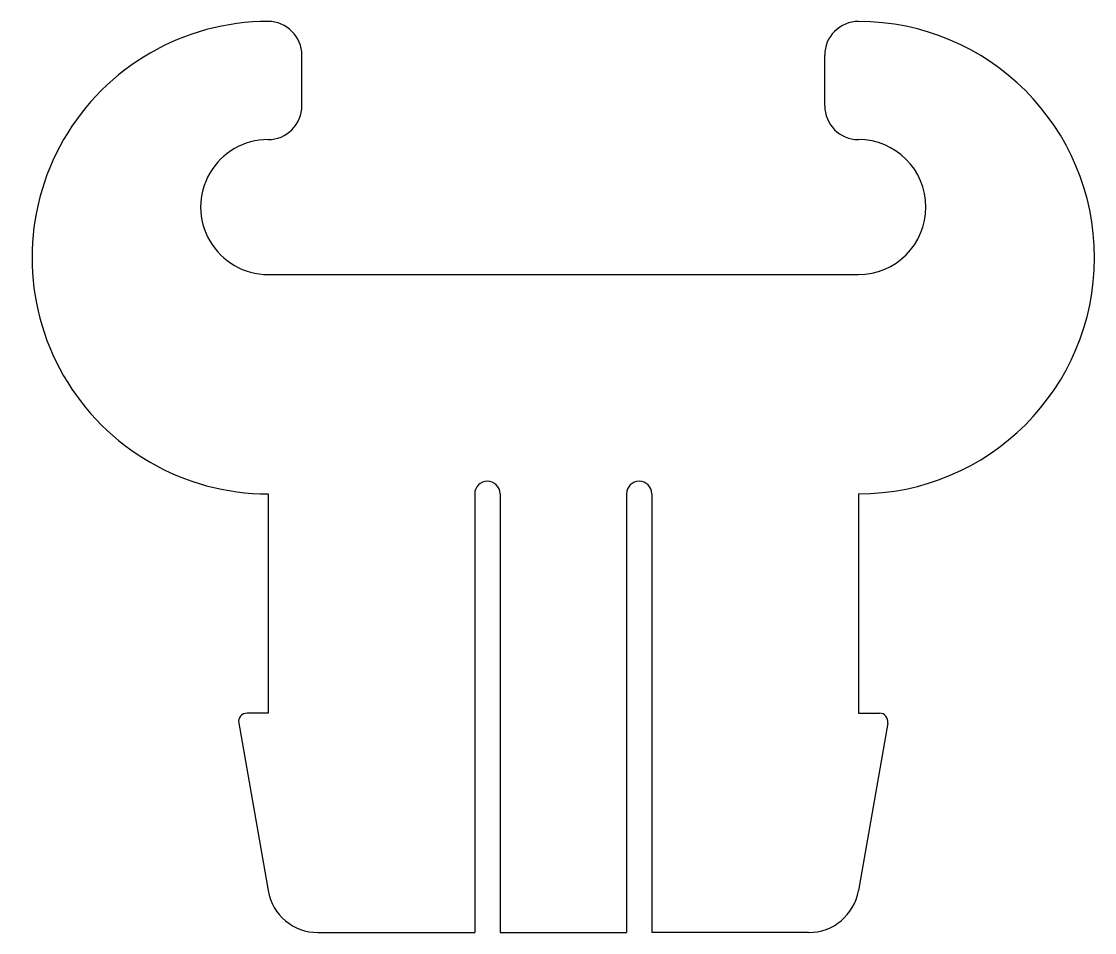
# Model space of a CAD drawing. Header units: millimetres. Extents: x -36.9 to -24.2, y 4.8 to 15.6.
import ezdxf

# ---------------------------------------------------------------- set-up
doc = ezdxf.new("R2010")
doc.units = ezdxf.units.MM
doc.layers.add('Shape2DView025', color=7, linetype='CONTINUOUS')

msp = doc.modelspace()

# ---------------------------------------------------------------- linework, layer by layer
at = {"layer": 'Shape2DView025'}
for p, q in [((-33.6, 14.6), (-33.6, 15.2)), ((-27.4, 14.6), (-27.4, 15.2)), ((-34, 12.6), (-27, 12.6)), ((-34, 10), (-34, 7.4)), ((-31.55, 10), (-31.55, 4.8)), ((-31.25, 10), (-31.25, 4.8)), ((-29.75, 10), (-29.75, 4.8)), ((-29.45, 10), (-29.45, 4.8)), ((-27, 10), (-27, 7.4)), ((-34, 7.4), (-34.25, 7.4)), ((-27, 7.4), (-26.75, 7.4)), ((-34.3485, 7.28272), (-34, 5.29632)), ((-26.6515, 7.28272), (-27, 5.29632)), ((-33.409, 4.8), (-31.55, 4.8)), ((-31.25, 4.8), (-29.75, 4.8)), ((-27.591, 4.8), (-29.45, 4.8))]:
    msp.add_line(p, q, dxfattribs=at)
for centre, major_axis, start_param, end_param in [((-34, 12.8), (0, -2.8), 3.14159, 0), ((-34, 15.2), (0, -0.4), 1.5708, 3.14159), ((-27, 15.2), (0, -0.4), 3.14159, 4.71239), ((-27, 12.8), (0, -2.8), 0, 3.14159), ((-34, 14.6), (0, -0.4), 0, 1.5708), ((-27, 14.6), (0, -0.4), 4.71239, 0), ((-34, 13.4), (0, -0.8), 3.14159, 0), ((-27, 13.4), (0, -0.8), 0, 3.14159), ((-31.4, 10), (0, -0.15), 1.5708, 4.71239), ((-29.6, 10), (0, -0.15), 1.5708, 4.71239), ((-34.25, 7.3), (0, -0.1), 3.14159, 4.88606), ((-26.75, 7.3), (0, -0.1), 1.39712, 3.14159), ((-33.409, 5.4), (0, -0.6), 4.88606, 0), ((-27.591, 5.4), (0, -0.6), 0, 1.39712)]:
    msp.add_ellipse(centre, major_axis=major_axis, ratio=1, start_param=start_param, end_param=end_param, dxfattribs=at)

doc.saveas('drawing.dxf')
